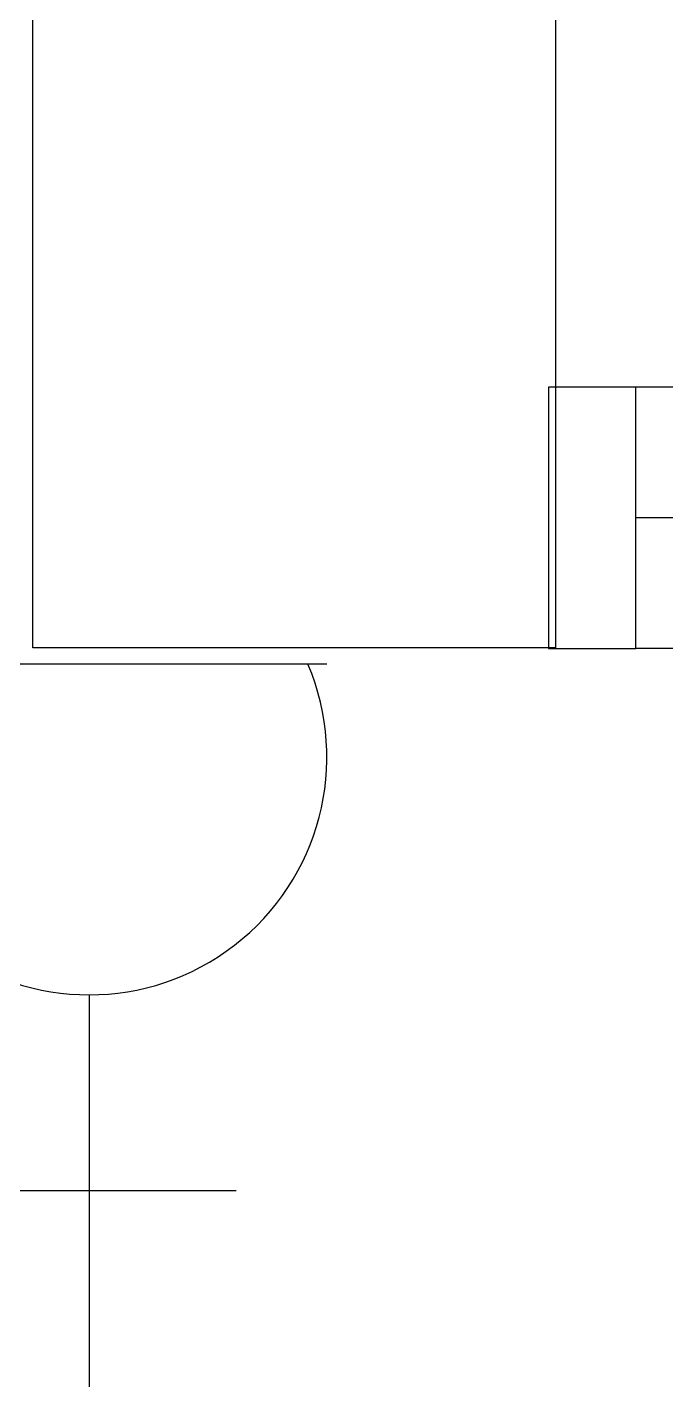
# Model space of a CAD drawing. Header units: inches. Extents: x -106706990 to 300603, y -86718466 to 1728185.
# Drawn here: x 41186 to 41552, y 23980 to 24761 of the extents above; entities that cross this region are included whole.
import ezdxf

# ---------------------------------------------------------------- set-up
doc = ezdxf.new("R2010")
doc.units = ezdxf.units.IN
doc.header["$MEASUREMENT"] = 0
doc.linetypes.add('HIDDEN', pattern=[0.375, 0.25, -0.125])
for name, color, linetype in [('A-COLUMN', 3, 'Continuous'), ('A-WIN', 9, 'Continuous'), ('ELECT', 6, 'Continuous')]:
    doc.layers.add(name, color=color, linetype=linetype)

# ---------------------------------------------------------------- blocks, each defined once
blk = doc.blocks.new('A$C04C40081')
at = {"layer": 'A-WIN', "color": 8}
for p, q in [((850, 150), (50, 150)), ((850, 75), (50, 75)), ((850, 0), (50, 0))]:
    blk.add_line(p, q, dxfattribs=at)
at = {"layer": 'A-WIN', "color": 8, "linetype": 'Continuous'}
for points in [[(50, 150), (0, 150), (0, 0), (50, 0)], [(850, 150), (900, 150), (900, 0), (850, 0)]]:
    blk.add_lwpolyline(points, close=True, dxfattribs=at)
blk = doc.blocks.new('SOCKET')
at = {"layer": 'ELECT', "color": 6}
for p, q in [((15248.7, 25891.39), (15248.7, 26116.39)), ((15164.32, 26003.89), (15333.07, 26003.89)), ((15112.29, 25701.64), (15385.1, 25701.64))]:
    blk.add_line(p, q, dxfattribs=at)
blk.add_arc((15248.7, 25754.99), 136.41, 336.97635, 203.02365, dxfattribs=at)

msp = doc.modelspace()

# ---------------------------------------------------------------- linework, layer by layer
at = {"layer": 'A-COLUMN', "color": 8}
msp.add_lwpolyline([(41188.78, 25004.44), (41488.78, 25004.44), (41488.78, 24404.44), (41188.78, 24404.44)], close=True, dxfattribs=at)
msp.add_lwpolyline([(41188.78, 25004.44), (41488.78, 25004.44), (41488.78, 24404.44), (41188.78, 24404.44)], close=True, dxfattribs=at)

# ---------------------------------------------------------------- block references
at = {"layer": 'A-WIN', "color": 8}
msp.add_blockref('A$C04C40081', (41484.78, 24404.11), dxfattribs=at)
at = {"layer": 'ELECT', "color": 7, "linetype": 'HIDDEN', "rotation": 179.9999999999994}
msp.add_blockref('SOCKET', (56469.84, 50096.66), dxfattribs=at)

doc.saveas('drawing.dxf')
